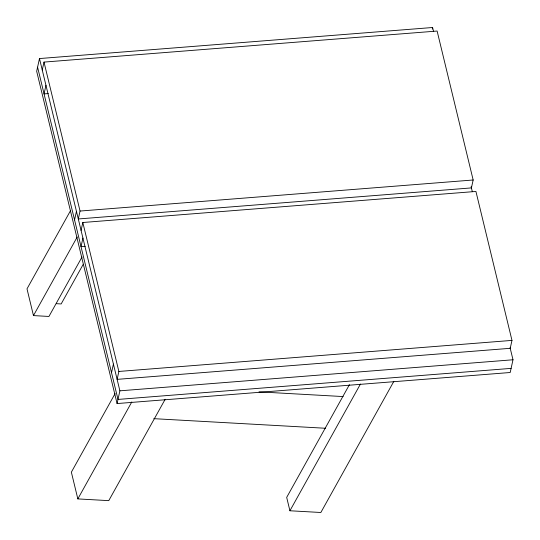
<?xml version="1.0" encoding="UTF-8"?>
<svg xmlns="http://www.w3.org/2000/svg" width="540" height="540" viewBox="0 0 540 540"><rect width="100%" height="100%" fill="white"/><g stroke="black" fill="none" stroke-linecap="round" stroke-linejoin="round"><path stroke-width="0.81" d="M433.573 31.556L432.594 27.506L39.481 58.556L36.673 71.28L117.079 403.556L510.192 372.506L513 359.775L510.057 347.625M42.255 70.011L44.003 62.093L437.117 31.043L473.162 179.996L471.413 187.907L78.3 218.963L80.048 211.046L44.003 62.093M45.954 85.286L44.051 93.892L48.256 93.562M74.554 219.929L76.451 211.322M81.074 230.418L82.823 222.5L475.929 191.45L511.974 340.396L510.226 348.314L117.119 379.37L118.868 371.452L82.823 222.5M82.924 238.059L81.02 246.665L85.219 246.328M111.524 372.695L113.42 364.088M117.079 403.556L119.887 390.825L39.481 58.556M432.25 29.072L432.594 27.506M70.349 210.965L27 288.853L33.467 315.59L48.938 316.454L82.053 256.946M33.467 315.59L77.227 236.966M83.241 264.283L61.162 303.953L56.282 303.676M115.121 393.552L71.361 472.176L77.834 498.906L108.763 500.641L165.186 399.269M77.834 498.906L131.814 401.922M349.434 384.662L286.686 497.394L289.919 510.766L320.848 512.494L393.829 381.382M289.919 510.766L360.457 384.035M80.048 211.046L473.162 179.996M118.868 371.452L511.974 340.396M119.887 390.825L513 359.775M511.103 368.381L117.99 399.431L37.584 67.163M258.971 391.865L343.13 396.569M153.799 418.662L325.492 428.261M471.13 186.759L472.304 191.619"/></g></svg>
